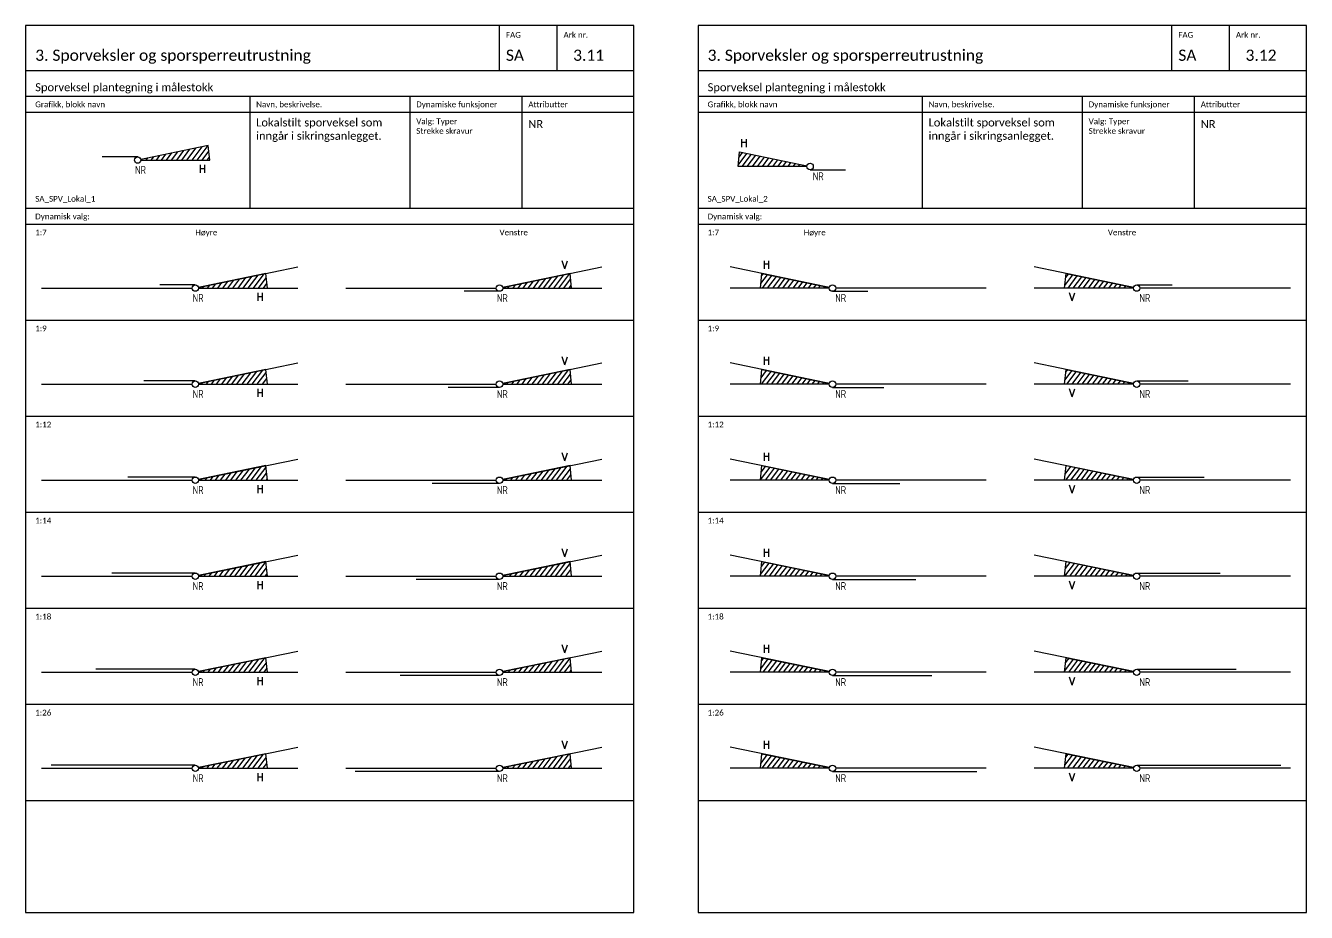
# Model space of a CAD drawing. Header units: millimetres. Extents: x -210 to 2500, y -2763 to 277.
# Drawn here: x 2100 to 2500, y -614 to -337 of the extents above; entities that cross this region are included whole.
import ezdxf

# ---------------------------------------------------------------- set-up
doc = ezdxf.new("R2010")
doc.units = ezdxf.units.MM
for name, color, linetype in [('RAMME', 5, 'Continuous'), ('RAMME SYMBOLER', 4, 'Continuous'), ('RAMME TEKST', 7, 'Continuous'), ('SIG-SPOR enlinje', 5, 'Continuous'), ('SIG-Sporveksler', 2, 'Continuous'), ('SIG_ATT_Tekst25', 2, 'Continuous')]:
    doc.layers.add(name, color=color, linetype=linetype)
doc.layers.add('Wipeout', color=7, linetype='Continuous', true_color=0xfffefd)
doc.styles.add('Calibri', font='calibri.ttf')
doc.styles.add('ISOCP', font='isocp.shx', dxfattribs={"width": 0.9})
pattern_1 = [(53, (-1553.363, 473.375), (-1.0142671, 0.7643051), [])]

# ---------------------------------------------------------------- blocks, each defined once
blk = doc.blocks.new('*U441')
at = {"lineweight": -2}
h = blk.add_hatch(dxfattribs=at)
h.set_pattern_fill('ANSI31', color=256, scale=0.4, angle=8)
h.set_pattern_definition(pattern_1)
h.paths.add_polyline_path([(0, 0), (22.5, 0), (22.03, 4.56)])
at = {"color": 0, "linetype": 'ByBlock', "lineweight": -2}
for p, q in [((19.61, -4), (19.61, -1.5)), ((19.61, -2.61), (21, -2.61)), ((21, -4), (21, -1.5))]:
    blk.add_line(p, q, dxfattribs=at)
at = {"lineweight": -2}
blk.add_lwpolyline([(0, 0), (22.5, 0), (22.03, 4.56)], close=True, dxfattribs=at)
blk.add_wipeout([(-1, 0), (-0.99, 0.13), (-0.97, 0.26), (-0.92, 0.38), (-0.87, 0.5), (-0.79, 0.61), (-0.71, 0.71), (-0.61, 0.79), (-0.5, 0.87), (-0.38, 0.92), (-0.26, 0.97), (-0.13, 0.99), (0, 1), (0.13, 0.99), (0.26, 0.97), (0.38, 0.92), (0.5, 0.87), (0.61, 0.79), (0.71, 0.71), (0.79, 0.61), (0.87, 0.5), (0.92, 0.38), (0.97, 0.26), (0.99, 0.13), (1, 0), (0.99, -0.13), (0.97, -0.26), (0.92, -0.38), (0.87, -0.5), (0.79, -0.61), (0.71, -0.71), (0.61, -0.79), (0.5, -0.87), (0.38, -0.92), (0.26, -0.97), (0.13, -0.99), (0, -1), (-0.13, -0.99), (-0.26, -0.97), (-0.38, -0.92), (-0.5, -0.87), (-0.61, -0.79), (-0.71, -0.71), (-0.79, -0.61), (-0.87, -0.5), (-0.92, -0.38), (-0.97, -0.26), (-0.99, -0.13)]).dxf.layer = 'Wipeout'
blk.add_line((0, 1), (-11.07, 1))
blk.add_circle((0, 0), 1)
at = {"layer": 'SIG_ATT_Tekst25', "style": 'ISOCP', "width": 0.9}
blk.add_attdef('NR', (-0.84, -4.32, -1), '', height=2.5, dxfattribs=at)
blk = doc.blocks.new('*U452')
at = {"lineweight": -2}
h = blk.add_hatch(dxfattribs=at)
h.set_pattern_fill('ANSI31', color=256, scale=0.4, angle=8)
h.set_pattern_definition(pattern_1)
h.paths.add_polyline_path([(0, 0), (22.5, 0), (22.03, 4.56)])
at = {"color": 0, "linetype": 'ByBlock', "lineweight": -2}
for p, q in [((19.61, -4), (19.61, -1.5)), ((19.61, -2.61), (21, -2.61)), ((21, -4), (21, -1.5))]:
    blk.add_line(p, q, dxfattribs=at)
at = {"lineweight": -2}
blk.add_lwpolyline([(0, 0), (22.5, 0), (22.03, 4.56)], close=True, dxfattribs=at)
blk.add_wipeout([(-1, 0), (-0.99, 0.13), (-0.97, 0.26), (-0.92, 0.38), (-0.87, 0.5), (-0.79, 0.61), (-0.71, 0.71), (-0.61, 0.79), (-0.5, 0.87), (-0.38, 0.92), (-0.26, 0.97), (-0.13, 0.99), (0, 1), (0.13, 0.99), (0.26, 0.97), (0.38, 0.92), (0.5, 0.87), (0.61, 0.79), (0.71, 0.71), (0.79, 0.61), (0.87, 0.5), (0.92, 0.38), (0.97, 0.26), (0.99, 0.13), (1, 0), (0.99, -0.13), (0.97, -0.26), (0.92, -0.38), (0.87, -0.5), (0.79, -0.61), (0.71, -0.71), (0.61, -0.79), (0.5, -0.87), (0.38, -0.92), (0.26, -0.97), (0.13, -0.99), (0, -1), (-0.13, -0.99), (-0.26, -0.97), (-0.38, -0.92), (-0.5, -0.87), (-0.61, -0.79), (-0.71, -0.71), (-0.79, -0.61), (-0.87, -0.5), (-0.92, -0.38), (-0.97, -0.26), (-0.99, -0.13)]).dxf.layer = 'Wipeout'
blk.add_line((0, 1), (-16.07, 1))
blk.add_circle((0, 0), 1)
at = {"layer": 'SIG_ATT_Tekst25', "style": 'ISOCP', "width": 0.9}
blk.add_attdef('NR', (-0.84, -4.32, -1), '', height=2.5, dxfattribs=at)
blk = doc.blocks.new('*U451')
at = {"lineweight": -2}
h = blk.add_hatch(dxfattribs=at)
h.set_pattern_fill('ANSI31', color=256, scale=0.4, angle=8)
h.set_pattern_definition(pattern_1)
h.paths.add_polyline_path([(0, 0), (22.5, 0), (22.03, 4.56)])
at = {"color": 0, "linetype": 'ByBlock', "lineweight": -2}
for p, q in [((19.61, -4), (19.61, -1.5)), ((19.61, -2.61), (21, -2.61)), ((21, -4), (21, -1.5))]:
    blk.add_line(p, q, dxfattribs=at)
at = {"lineweight": -2}
blk.add_lwpolyline([(0, 0), (22.5, 0), (22.03, 4.56)], close=True, dxfattribs=at)
blk.add_wipeout([(-1, 0), (-0.99, 0.13), (-0.97, 0.26), (-0.92, 0.38), (-0.87, 0.5), (-0.79, 0.61), (-0.71, 0.71), (-0.61, 0.79), (-0.5, 0.87), (-0.38, 0.92), (-0.26, 0.97), (-0.13, 0.99), (0, 1), (0.13, 0.99), (0.26, 0.97), (0.38, 0.92), (0.5, 0.87), (0.61, 0.79), (0.71, 0.71), (0.79, 0.61), (0.87, 0.5), (0.92, 0.38), (0.97, 0.26), (0.99, 0.13), (1, 0), (0.99, -0.13), (0.97, -0.26), (0.92, -0.38), (0.87, -0.5), (0.79, -0.61), (0.71, -0.71), (0.61, -0.79), (0.5, -0.87), (0.38, -0.92), (0.26, -0.97), (0.13, -0.99), (0, -1), (-0.13, -0.99), (-0.26, -0.97), (-0.38, -0.92), (-0.5, -0.87), (-0.61, -0.79), (-0.71, -0.71), (-0.79, -0.61), (-0.87, -0.5), (-0.92, -0.38), (-0.97, -0.26), (-0.99, -0.13)]).dxf.layer = 'Wipeout'
blk.add_line((0, 1), (-21.07, 1))
blk.add_circle((0, 0), 1)
at = {"layer": 'SIG_ATT_Tekst25', "style": 'ISOCP', "width": 0.9}
blk.add_attdef('NR', (-0.84, -4.32, -1), '', height=2.5, dxfattribs=at)
blk = doc.blocks.new('*U450')
at = {"lineweight": -2}
h = blk.add_hatch(dxfattribs=at)
h.set_pattern_fill('ANSI31', color=256, scale=0.4, angle=8)
h.set_pattern_definition(pattern_1)
h.paths.add_polyline_path([(0, 0), (22.5, 0), (22.03, 4.56)])
at = {"color": 0, "linetype": 'ByBlock', "lineweight": -2}
for p, q in [((19.61, -4), (19.61, -1.5)), ((19.61, -2.61), (21, -2.61)), ((21, -4), (21, -1.5))]:
    blk.add_line(p, q, dxfattribs=at)
at = {"lineweight": -2}
blk.add_lwpolyline([(0, 0), (22.5, 0), (22.03, 4.56)], close=True, dxfattribs=at)
blk.add_wipeout([(-1, 0), (-0.99, 0.13), (-0.97, 0.26), (-0.92, 0.38), (-0.87, 0.5), (-0.79, 0.61), (-0.71, 0.71), (-0.61, 0.79), (-0.5, 0.87), (-0.38, 0.92), (-0.26, 0.97), (-0.13, 0.99), (0, 1), (0.13, 0.99), (0.26, 0.97), (0.38, 0.92), (0.5, 0.87), (0.61, 0.79), (0.71, 0.71), (0.79, 0.61), (0.87, 0.5), (0.92, 0.38), (0.97, 0.26), (0.99, 0.13), (1, 0), (0.99, -0.13), (0.97, -0.26), (0.92, -0.38), (0.87, -0.5), (0.79, -0.61), (0.71, -0.71), (0.61, -0.79), (0.5, -0.87), (0.38, -0.92), (0.26, -0.97), (0.13, -0.99), (0, -1), (-0.13, -0.99), (-0.26, -0.97), (-0.38, -0.92), (-0.5, -0.87), (-0.61, -0.79), (-0.71, -0.71), (-0.79, -0.61), (-0.87, -0.5), (-0.92, -0.38), (-0.97, -0.26), (-0.99, -0.13)]).dxf.layer = 'Wipeout'
blk.add_line((0, 1), (-26.07, 1.01))
blk.add_circle((0, 0), 1)
at = {"layer": 'SIG_ATT_Tekst25', "style": 'ISOCP', "width": 0.9}
blk.add_attdef('NR', (-0.84, -4.32, -1), '', height=2.5, dxfattribs=at)
blk = doc.blocks.new('*U449')
at = {"lineweight": -2}
h = blk.add_hatch(dxfattribs=at)
h.set_pattern_fill('ANSI31', color=256, scale=0.4, angle=8)
h.set_pattern_definition(pattern_1)
h.paths.add_polyline_path([(0, 0), (22.5, 0), (22.03, 4.56)])
at = {"color": 0, "linetype": 'ByBlock', "lineweight": -2}
for p, q in [((19.61, -4), (19.61, -1.5)), ((19.61, -2.61), (21, -2.61)), ((21, -4), (21, -1.5))]:
    blk.add_line(p, q, dxfattribs=at)
at = {"lineweight": -2}
blk.add_lwpolyline([(0, 0), (22.5, 0), (22.03, 4.56)], close=True, dxfattribs=at)
blk.add_wipeout([(-1, 0), (-0.99, 0.13), (-0.97, 0.26), (-0.92, 0.38), (-0.87, 0.5), (-0.79, 0.61), (-0.71, 0.71), (-0.61, 0.79), (-0.5, 0.87), (-0.38, 0.92), (-0.26, 0.97), (-0.13, 0.99), (0, 1), (0.13, 0.99), (0.26, 0.97), (0.38, 0.92), (0.5, 0.87), (0.61, 0.79), (0.71, 0.71), (0.79, 0.61), (0.87, 0.5), (0.92, 0.38), (0.97, 0.26), (0.99, 0.13), (1, 0), (0.99, -0.13), (0.97, -0.26), (0.92, -0.38), (0.87, -0.5), (0.79, -0.61), (0.71, -0.71), (0.61, -0.79), (0.5, -0.87), (0.38, -0.92), (0.26, -0.97), (0.13, -0.99), (0, -1), (-0.13, -0.99), (-0.26, -0.97), (-0.38, -0.92), (-0.5, -0.87), (-0.61, -0.79), (-0.71, -0.71), (-0.79, -0.61), (-0.87, -0.5), (-0.92, -0.38), (-0.97, -0.26), (-0.99, -0.13)]).dxf.layer = 'Wipeout'
blk.add_line((0, 1), (-31.07, 1.01))
blk.add_circle((0, 0), 1)
at = {"layer": 'SIG_ATT_Tekst25', "style": 'ISOCP', "width": 0.9}
blk.add_attdef('NR', (-0.84, -4.32, -1), '', height=2.5, dxfattribs=at)
blk = doc.blocks.new('*U448')
at = {"lineweight": -2}
h = blk.add_hatch(dxfattribs=at)
h.set_pattern_fill('ANSI31', color=256, scale=0.4, angle=8)
h.set_pattern_definition(pattern_1)
h.paths.add_polyline_path([(0, 0), (22.5, 0), (22.03, 4.56)])
at = {"color": 0, "linetype": 'ByBlock', "lineweight": -2}
for p, q in [((19.61, -4), (19.61, -1.5)), ((19.61, -2.61), (21, -2.61)), ((21, -4), (21, -1.5))]:
    blk.add_line(p, q, dxfattribs=at)
at = {"lineweight": -2}
blk.add_lwpolyline([(0, 0), (22.5, 0), (22.03, 4.56)], close=True, dxfattribs=at)
blk.add_wipeout([(-1, 0), (-0.99, 0.13), (-0.97, 0.26), (-0.92, 0.38), (-0.87, 0.5), (-0.79, 0.61), (-0.71, 0.71), (-0.61, 0.79), (-0.5, 0.87), (-0.38, 0.92), (-0.26, 0.97), (-0.13, 0.99), (0, 1), (0.13, 0.99), (0.26, 0.97), (0.38, 0.92), (0.5, 0.87), (0.61, 0.79), (0.71, 0.71), (0.79, 0.61), (0.87, 0.5), (0.92, 0.38), (0.97, 0.26), (0.99, 0.13), (1, 0), (0.99, -0.13), (0.97, -0.26), (0.92, -0.38), (0.87, -0.5), (0.79, -0.61), (0.71, -0.71), (0.61, -0.79), (0.5, -0.87), (0.38, -0.92), (0.26, -0.97), (0.13, -0.99), (0, -1), (-0.13, -0.99), (-0.26, -0.97), (-0.38, -0.92), (-0.5, -0.87), (-0.61, -0.79), (-0.71, -0.71), (-0.79, -0.61), (-0.87, -0.5), (-0.92, -0.38), (-0.97, -0.26), (-0.99, -0.13)]).dxf.layer = 'Wipeout'
blk.add_line((0, 1), (-45.07, 1.01))
blk.add_circle((0, 0), 1)
at = {"layer": 'SIG_ATT_Tekst25', "style": 'ISOCP', "width": 0.9}
blk.add_attdef('NR', (-0.84, -4.32, -1), '', height=2.5, dxfattribs=at)
blk = doc.blocks.new('*U447')
at = {"lineweight": -2}
h = blk.add_hatch(dxfattribs=at)
h.set_pattern_fill('ANSI31', color=256, scale=0.4, angle=8)
h.set_pattern_definition(pattern_1)
h.paths.add_polyline_path([(0, 0), (22.5, 0), (22.03, 4.56)])
at = {"color": 0, "linetype": 'ByBlock', "lineweight": -2}
for q in [(19.61, 8.56), (21.28, 8.56)]:
    blk.add_line((20.44, 6.06), q, dxfattribs=at)
at = {"lineweight": -2}
blk.add_lwpolyline([(0, 0), (22.5, 0), (22.03, 4.56)], close=True, dxfattribs=at)
blk.add_wipeout([(-1, 0), (-0.99, 0.13), (-0.97, 0.26), (-0.92, 0.38), (-0.87, 0.5), (-0.79, 0.61), (-0.71, 0.71), (-0.61, 0.79), (-0.5, 0.87), (-0.38, 0.92), (-0.26, 0.97), (-0.13, 0.99), (0, 1), (0.13, 0.99), (0.26, 0.97), (0.38, 0.92), (0.5, 0.87), (0.61, 0.79), (0.71, 0.71), (0.79, 0.61), (0.87, 0.5), (0.92, 0.38), (0.97, 0.26), (0.99, 0.13), (1, 0), (0.99, -0.13), (0.97, -0.26), (0.92, -0.38), (0.87, -0.5), (0.79, -0.61), (0.71, -0.71), (0.61, -0.79), (0.5, -0.87), (0.38, -0.92), (0.26, -0.97), (0.13, -0.99), (0, -1), (-0.13, -0.99), (-0.26, -0.97), (-0.38, -0.92), (-0.5, -0.87), (-0.61, -0.79), (-0.71, -0.71), (-0.79, -0.61), (-0.87, -0.5), (-0.92, -0.38), (-0.97, -0.26), (-0.99, -0.13)]).dxf.layer = 'Wipeout'
blk.add_line((0, -1), (-45.07, -0.99))
blk.add_circle((0, 0), 1)
at = {"layer": 'SIG_ATT_Tekst25', "style": 'ISOCP', "width": 0.9}
blk.add_attdef('NR', (-0.84, -4.32, -1), '', height=2.5, dxfattribs=at)
blk = doc.blocks.new('*U446')
at = {"lineweight": -2}
h = blk.add_hatch(dxfattribs=at)
h.set_pattern_fill('ANSI31', color=256, scale=0.4, angle=8)
h.set_pattern_definition(pattern_1)
h.paths.add_polyline_path([(0, 0), (22.5, 0), (22.03, 4.56)])
at = {"color": 0, "linetype": 'ByBlock', "lineweight": -2}
for q in [(19.61, 8.56), (21.28, 8.56)]:
    blk.add_line((20.44, 6.06), q, dxfattribs=at)
at = {"lineweight": -2}
blk.add_lwpolyline([(0, 0), (22.5, 0), (22.03, 4.56)], close=True, dxfattribs=at)
blk.add_wipeout([(-1, 0), (-0.99, 0.13), (-0.97, 0.26), (-0.92, 0.38), (-0.87, 0.5), (-0.79, 0.61), (-0.71, 0.71), (-0.61, 0.79), (-0.5, 0.87), (-0.38, 0.92), (-0.26, 0.97), (-0.13, 0.99), (0, 1), (0.13, 0.99), (0.26, 0.97), (0.38, 0.92), (0.5, 0.87), (0.61, 0.79), (0.71, 0.71), (0.79, 0.61), (0.87, 0.5), (0.92, 0.38), (0.97, 0.26), (0.99, 0.13), (1, 0), (0.99, -0.13), (0.97, -0.26), (0.92, -0.38), (0.87, -0.5), (0.79, -0.61), (0.71, -0.71), (0.61, -0.79), (0.5, -0.87), (0.38, -0.92), (0.26, -0.97), (0.13, -0.99), (0, -1), (-0.13, -0.99), (-0.26, -0.97), (-0.38, -0.92), (-0.5, -0.87), (-0.61, -0.79), (-0.71, -0.71), (-0.79, -0.61), (-0.87, -0.5), (-0.92, -0.38), (-0.97, -0.26), (-0.99, -0.13)]).dxf.layer = 'Wipeout'
blk.add_line((0, -1), (-31.07, -0.99))
blk.add_circle((0, 0), 1)
at = {"layer": 'SIG_ATT_Tekst25', "style": 'ISOCP', "width": 0.9}
blk.add_attdef('NR', (-0.84, -4.32, -1), '', height=2.5, dxfattribs=at)
blk = doc.blocks.new('*U445')
at = {"lineweight": -2}
h = blk.add_hatch(dxfattribs=at)
h.set_pattern_fill('ANSI31', color=256, scale=0.4, angle=8)
h.set_pattern_definition(pattern_1)
h.paths.add_polyline_path([(0, 0), (22.5, 0), (22.03, 4.56)])
at = {"color": 0, "linetype": 'ByBlock', "lineweight": -2}
for q in [(19.61, 8.56), (21.28, 8.56)]:
    blk.add_line((20.44, 6.06), q, dxfattribs=at)
at = {"lineweight": -2}
blk.add_lwpolyline([(0, 0), (22.5, 0), (22.03, 4.56)], close=True, dxfattribs=at)
blk.add_wipeout([(-1, 0), (-0.99, 0.13), (-0.97, 0.26), (-0.92, 0.38), (-0.87, 0.5), (-0.79, 0.61), (-0.71, 0.71), (-0.61, 0.79), (-0.5, 0.87), (-0.38, 0.92), (-0.26, 0.97), (-0.13, 0.99), (0, 1), (0.13, 0.99), (0.26, 0.97), (0.38, 0.92), (0.5, 0.87), (0.61, 0.79), (0.71, 0.71), (0.79, 0.61), (0.87, 0.5), (0.92, 0.38), (0.97, 0.26), (0.99, 0.13), (1, 0), (0.99, -0.13), (0.97, -0.26), (0.92, -0.38), (0.87, -0.5), (0.79, -0.61), (0.71, -0.71), (0.61, -0.79), (0.5, -0.87), (0.38, -0.92), (0.26, -0.97), (0.13, -0.99), (0, -1), (-0.13, -0.99), (-0.26, -0.97), (-0.38, -0.92), (-0.5, -0.87), (-0.61, -0.79), (-0.71, -0.71), (-0.79, -0.61), (-0.87, -0.5), (-0.92, -0.38), (-0.97, -0.26), (-0.99, -0.13)]).dxf.layer = 'Wipeout'
blk.add_line((0, -1), (-26.07, -0.99))
blk.add_circle((0, 0), 1)
at = {"layer": 'SIG_ATT_Tekst25', "style": 'ISOCP', "width": 0.9}
blk.add_attdef('NR', (-0.84, -4.32, -1), '', height=2.5, dxfattribs=at)
blk = doc.blocks.new('*U444')
at = {"lineweight": -2}
h = blk.add_hatch(dxfattribs=at)
h.set_pattern_fill('ANSI31', color=256, scale=0.4, angle=8)
h.set_pattern_definition(pattern_1)
h.paths.add_polyline_path([(0, 0), (22.5, 0), (22.03, 4.56)])
at = {"color": 0, "linetype": 'ByBlock', "lineweight": -2}
for q in [(19.61, 8.56), (21.28, 8.56)]:
    blk.add_line((20.44, 6.06), q, dxfattribs=at)
at = {"lineweight": -2}
blk.add_lwpolyline([(0, 0), (22.5, 0), (22.03, 4.56)], close=True, dxfattribs=at)
blk.add_wipeout([(-1, 0), (-0.99, 0.13), (-0.97, 0.26), (-0.92, 0.38), (-0.87, 0.5), (-0.79, 0.61), (-0.71, 0.71), (-0.61, 0.79), (-0.5, 0.87), (-0.38, 0.92), (-0.26, 0.97), (-0.13, 0.99), (0, 1), (0.13, 0.99), (0.26, 0.97), (0.38, 0.92), (0.5, 0.87), (0.61, 0.79), (0.71, 0.71), (0.79, 0.61), (0.87, 0.5), (0.92, 0.38), (0.97, 0.26), (0.99, 0.13), (1, 0), (0.99, -0.13), (0.97, -0.26), (0.92, -0.38), (0.87, -0.5), (0.79, -0.61), (0.71, -0.71), (0.61, -0.79), (0.5, -0.87), (0.38, -0.92), (0.26, -0.97), (0.13, -0.99), (0, -1), (-0.13, -0.99), (-0.26, -0.97), (-0.38, -0.92), (-0.5, -0.87), (-0.61, -0.79), (-0.71, -0.71), (-0.79, -0.61), (-0.87, -0.5), (-0.92, -0.38), (-0.97, -0.26), (-0.99, -0.13)]).dxf.layer = 'Wipeout'
blk.add_line((0, -1), (-21.07, -1))
blk.add_circle((0, 0), 1)
at = {"layer": 'SIG_ATT_Tekst25', "style": 'ISOCP', "width": 0.9}
blk.add_attdef('NR', (-0.84, -4.32, -1), '', height=2.5, dxfattribs=at)
blk = doc.blocks.new('*U443')
at = {"lineweight": -2}
h = blk.add_hatch(dxfattribs=at)
h.set_pattern_fill('ANSI31', color=256, scale=0.4, angle=8)
h.set_pattern_definition(pattern_1)
h.paths.add_polyline_path([(0, 0), (22.5, 0), (22.03, 4.56)])
at = {"color": 0, "linetype": 'ByBlock', "lineweight": -2}
for q in [(19.61, 8.56), (21.28, 8.56)]:
    blk.add_line((20.44, 6.06), q, dxfattribs=at)
at = {"lineweight": -2}
blk.add_lwpolyline([(0, 0), (22.5, 0), (22.03, 4.56)], close=True, dxfattribs=at)
blk.add_wipeout([(-1, 0), (-0.99, 0.13), (-0.97, 0.26), (-0.92, 0.38), (-0.87, 0.5), (-0.79, 0.61), (-0.71, 0.71), (-0.61, 0.79), (-0.5, 0.87), (-0.38, 0.92), (-0.26, 0.97), (-0.13, 0.99), (0, 1), (0.13, 0.99), (0.26, 0.97), (0.38, 0.92), (0.5, 0.87), (0.61, 0.79), (0.71, 0.71), (0.79, 0.61), (0.87, 0.5), (0.92, 0.38), (0.97, 0.26), (0.99, 0.13), (1, 0), (0.99, -0.13), (0.97, -0.26), (0.92, -0.38), (0.87, -0.5), (0.79, -0.61), (0.71, -0.71), (0.61, -0.79), (0.5, -0.87), (0.38, -0.92), (0.26, -0.97), (0.13, -0.99), (0, -1), (-0.13, -0.99), (-0.26, -0.97), (-0.38, -0.92), (-0.5, -0.87), (-0.61, -0.79), (-0.71, -0.71), (-0.79, -0.61), (-0.87, -0.5), (-0.92, -0.38), (-0.97, -0.26), (-0.99, -0.13)]).dxf.layer = 'Wipeout'
blk.add_line((0, -1), (-16.07, -1))
blk.add_circle((0, 0), 1)
at = {"layer": 'SIG_ATT_Tekst25', "style": 'ISOCP', "width": 0.9}
blk.add_attdef('NR', (-0.84, -4.32, -1), '', height=2.5, dxfattribs=at)
blk = doc.blocks.new('*U442')
at = {"lineweight": -2}
h = blk.add_hatch(dxfattribs=at)
h.set_pattern_fill('ANSI31', color=256, scale=0.4, angle=8)
h.set_pattern_definition(pattern_1)
h.paths.add_polyline_path([(0, 0), (22.5, 0), (22.03, 4.56)])
at = {"color": 0, "linetype": 'ByBlock', "lineweight": -2}
for q in [(19.61, 8.56), (21.28, 8.56)]:
    blk.add_line((20.44, 6.06), q, dxfattribs=at)
at = {"lineweight": -2}
blk.add_lwpolyline([(0, 0), (22.5, 0), (22.03, 4.56)], close=True, dxfattribs=at)
blk.add_wipeout([(-1, 0), (-0.99, 0.13), (-0.97, 0.26), (-0.92, 0.38), (-0.87, 0.5), (-0.79, 0.61), (-0.71, 0.71), (-0.61, 0.79), (-0.5, 0.87), (-0.38, 0.92), (-0.26, 0.97), (-0.13, 0.99), (0, 1), (0.13, 0.99), (0.26, 0.97), (0.38, 0.92), (0.5, 0.87), (0.61, 0.79), (0.71, 0.71), (0.79, 0.61), (0.87, 0.5), (0.92, 0.38), (0.97, 0.26), (0.99, 0.13), (1, 0), (0.99, -0.13), (0.97, -0.26), (0.92, -0.38), (0.87, -0.5), (0.79, -0.61), (0.71, -0.71), (0.61, -0.79), (0.5, -0.87), (0.38, -0.92), (0.26, -0.97), (0.13, -0.99), (0, -1), (-0.13, -0.99), (-0.26, -0.97), (-0.38, -0.92), (-0.5, -0.87), (-0.61, -0.79), (-0.71, -0.71), (-0.79, -0.61), (-0.87, -0.5), (-0.92, -0.38), (-0.97, -0.26), (-0.99, -0.13)]).dxf.layer = 'Wipeout'
blk.add_line((0, -1), (-11.07, -1))
blk.add_circle((0, 0), 1)
at = {"layer": 'SIG_ATT_Tekst25', "style": 'ISOCP', "width": 0.9}
blk.add_attdef('NR', (-0.84, -4.32, -1), '', height=2.5, dxfattribs=at)
blk = doc.blocks.new('*U453')
at = {"lineweight": -2}
h = blk.add_hatch(dxfattribs=at)
h.set_pattern_fill('ANSI31', color=256, scale=0.4, angle=8)
h.set_pattern_definition(pattern_1)
h.paths.add_polyline_path([(0, 0), (-22.5, 0), (-22.03, 4.56)])
at = {"color": 0, "linetype": 'ByBlock', "lineweight": -2}
for p, q in [((-21.28, 6.06), (-21.28, 8.56)), ((-19.89, 6.06), (-19.89, 8.56)), ((-19.89, 7.45), (-21.28, 7.45))]:
    blk.add_line(p, q, dxfattribs=at)
at = {"lineweight": -2}
blk.add_lwpolyline([(0, 0), (-22.5, 0), (-22.03, 4.56)], close=True, dxfattribs=at)
blk.add_wipeout([(1, 0), (0.99, 0.13), (0.97, 0.26), (0.92, 0.38), (0.87, 0.5), (0.79, 0.61), (0.71, 0.71), (0.61, 0.79), (0.5, 0.87), (0.38, 0.92), (0.26, 0.97), (0.13, 0.99), (0, 1), (-0.13, 0.99), (-0.26, 0.97), (-0.38, 0.92), (-0.5, 0.87), (-0.61, 0.79), (-0.71, 0.71), (-0.79, 0.61), (-0.87, 0.5), (-0.92, 0.38), (-0.97, 0.26), (-0.99, 0.13), (-1, 0), (-0.99, -0.13), (-0.97, -0.26), (-0.92, -0.38), (-0.87, -0.5), (-0.79, -0.61), (-0.71, -0.71), (-0.61, -0.79), (-0.5, -0.87), (-0.38, -0.92), (-0.26, -0.97), (-0.13, -0.99), (0, -1), (0.13, -0.99), (0.26, -0.97), (0.38, -0.92), (0.5, -0.87), (0.61, -0.79), (0.71, -0.71), (0.79, -0.61), (0.87, -0.5), (0.92, -0.38), (0.97, -0.26), (0.99, -0.13)]).dxf.layer = 'Wipeout'
blk.add_line((0, -1), (11.07, -1))
blk.add_circle((0, 0), 1)
at = {"layer": 'SIG_ATT_Tekst25', "style": 'ISOCP', "width": 0.9}
blk.add_attdef('NR', (0.84, -4.32, -1), '', height=2.5, dxfattribs=at)
blk = doc.blocks.new('*U454')
at = {"lineweight": -2}
h = blk.add_hatch(dxfattribs=at)
h.set_pattern_fill('ANSI31', color=256, scale=0.4, angle=8)
h.set_pattern_definition(pattern_1)
h.paths.add_polyline_path([(0, 0), (-22.5, 0), (-22.03, 4.56)])
at = {"color": 0, "linetype": 'ByBlock', "lineweight": -2}
for q in [(-21, -1.5), (-19.33, -1.5)]:
    blk.add_line((-20.17, -4), q, dxfattribs=at)
at = {"lineweight": -2}
blk.add_lwpolyline([(0, 0), (-22.5, 0), (-22.03, 4.56)], close=True, dxfattribs=at)
blk.add_wipeout([(1, 0), (0.99, 0.13), (0.97, 0.26), (0.92, 0.38), (0.87, 0.5), (0.79, 0.61), (0.71, 0.71), (0.61, 0.79), (0.5, 0.87), (0.38, 0.92), (0.26, 0.97), (0.13, 0.99), (0, 1), (-0.13, 0.99), (-0.26, 0.97), (-0.38, 0.92), (-0.5, 0.87), (-0.61, 0.79), (-0.71, 0.71), (-0.79, 0.61), (-0.87, 0.5), (-0.92, 0.38), (-0.97, 0.26), (-0.99, 0.13), (-1, 0), (-0.99, -0.13), (-0.97, -0.26), (-0.92, -0.38), (-0.87, -0.5), (-0.79, -0.61), (-0.71, -0.71), (-0.61, -0.79), (-0.5, -0.87), (-0.38, -0.92), (-0.26, -0.97), (-0.13, -0.99), (0, -1), (0.13, -0.99), (0.26, -0.97), (0.38, -0.92), (0.5, -0.87), (0.61, -0.79), (0.71, -0.71), (0.79, -0.61), (0.87, -0.5), (0.92, -0.38), (0.97, -0.26), (0.99, -0.13)]).dxf.layer = 'Wipeout'
blk.add_line((0, 1), (11.07, 1))
blk.add_circle((0, 0), 1)
at = {"layer": 'SIG_ATT_Tekst25', "style": 'ISOCP', "width": 0.9}
blk.add_attdef('NR', (0.84, -4.32, -1), '', height=2.5, dxfattribs=at)
blk = doc.blocks.new('*U455')
at = {"lineweight": -2}
h = blk.add_hatch(dxfattribs=at)
h.set_pattern_fill('ANSI31', color=256, scale=0.4, angle=8)
h.set_pattern_definition(pattern_1)
h.paths.add_polyline_path([(0, 0), (-22.5, 0), (-22.03, 4.56)])
at = {"color": 0, "linetype": 'ByBlock', "lineweight": -2}
for p, q in [((-21.28, 6.06), (-21.28, 8.56)), ((-19.89, 6.06), (-19.89, 8.56)), ((-19.89, 7.45), (-21.28, 7.45))]:
    blk.add_line(p, q, dxfattribs=at)
at = {"lineweight": -2}
blk.add_lwpolyline([(0, 0), (-22.5, 0), (-22.03, 4.56)], close=True, dxfattribs=at)
blk.add_wipeout([(1, 0), (0.99, 0.13), (0.97, 0.26), (0.92, 0.38), (0.87, 0.5), (0.79, 0.61), (0.71, 0.71), (0.61, 0.79), (0.5, 0.87), (0.38, 0.92), (0.26, 0.97), (0.13, 0.99), (0, 1), (-0.13, 0.99), (-0.26, 0.97), (-0.38, 0.92), (-0.5, 0.87), (-0.61, 0.79), (-0.71, 0.71), (-0.79, 0.61), (-0.87, 0.5), (-0.92, 0.38), (-0.97, 0.26), (-0.99, 0.13), (-1, 0), (-0.99, -0.13), (-0.97, -0.26), (-0.92, -0.38), (-0.87, -0.5), (-0.79, -0.61), (-0.71, -0.71), (-0.61, -0.79), (-0.5, -0.87), (-0.38, -0.92), (-0.26, -0.97), (-0.13, -0.99), (0, -1), (0.13, -0.99), (0.26, -0.97), (0.38, -0.92), (0.5, -0.87), (0.61, -0.79), (0.71, -0.71), (0.79, -0.61), (0.87, -0.5), (0.92, -0.38), (0.97, -0.26), (0.99, -0.13)]).dxf.layer = 'Wipeout'
blk.add_line((0, -1), (16.07, -1))
blk.add_circle((0, 0), 1)
at = {"layer": 'SIG_ATT_Tekst25', "style": 'ISOCP', "width": 0.9}
blk.add_attdef('NR', (0.84, -4.32, -1), '', height=2.5, dxfattribs=at)
blk = doc.blocks.new('*U456')
at = {"lineweight": -2}
h = blk.add_hatch(dxfattribs=at)
h.set_pattern_fill('ANSI31', color=256, scale=0.4, angle=8)
h.set_pattern_definition(pattern_1)
h.paths.add_polyline_path([(0, 0), (-22.5, 0), (-22.03, 4.56)])
at = {"color": 0, "linetype": 'ByBlock', "lineweight": -2}
for q in [(-21, -1.5), (-19.33, -1.5)]:
    blk.add_line((-20.17, -4), q, dxfattribs=at)
at = {"lineweight": -2}
blk.add_lwpolyline([(0, 0), (-22.5, 0), (-22.03, 4.56)], close=True, dxfattribs=at)
blk.add_wipeout([(1, 0), (0.99, 0.13), (0.97, 0.26), (0.92, 0.38), (0.87, 0.5), (0.79, 0.61), (0.71, 0.71), (0.61, 0.79), (0.5, 0.87), (0.38, 0.92), (0.26, 0.97), (0.13, 0.99), (0, 1), (-0.13, 0.99), (-0.26, 0.97), (-0.38, 0.92), (-0.5, 0.87), (-0.61, 0.79), (-0.71, 0.71), (-0.79, 0.61), (-0.87, 0.5), (-0.92, 0.38), (-0.97, 0.26), (-0.99, 0.13), (-1, 0), (-0.99, -0.13), (-0.97, -0.26), (-0.92, -0.38), (-0.87, -0.5), (-0.79, -0.61), (-0.71, -0.71), (-0.61, -0.79), (-0.5, -0.87), (-0.38, -0.92), (-0.26, -0.97), (-0.13, -0.99), (0, -1), (0.13, -0.99), (0.26, -0.97), (0.38, -0.92), (0.5, -0.87), (0.61, -0.79), (0.71, -0.71), (0.79, -0.61), (0.87, -0.5), (0.92, -0.38), (0.97, -0.26), (0.99, -0.13)]).dxf.layer = 'Wipeout'
blk.add_line((0, 1), (16.07, 1))
blk.add_circle((0, 0), 1)
at = {"layer": 'SIG_ATT_Tekst25', "style": 'ISOCP', "width": 0.9}
blk.add_attdef('NR', (0.84, -4.32, -1), '', height=2.5, dxfattribs=at)
blk = doc.blocks.new('*U458')
at = {"lineweight": -2}
h = blk.add_hatch(dxfattribs=at)
h.set_pattern_fill('ANSI31', color=256, scale=0.4, angle=8)
h.set_pattern_definition(pattern_1)
h.paths.add_polyline_path([(0, 0), (-22.5, 0), (-22.03, 4.56)])
at = {"color": 0, "linetype": 'ByBlock', "lineweight": -2}
for q in [(-21, -1.5), (-19.33, -1.5)]:
    blk.add_line((-20.17, -4), q, dxfattribs=at)
at = {"lineweight": -2}
blk.add_lwpolyline([(0, 0), (-22.5, 0), (-22.03, 4.56)], close=True, dxfattribs=at)
blk.add_wipeout([(1, 0), (0.99, 0.13), (0.97, 0.26), (0.92, 0.38), (0.87, 0.5), (0.79, 0.61), (0.71, 0.71), (0.61, 0.79), (0.5, 0.87), (0.38, 0.92), (0.26, 0.97), (0.13, 0.99), (0, 1), (-0.13, 0.99), (-0.26, 0.97), (-0.38, 0.92), (-0.5, 0.87), (-0.61, 0.79), (-0.71, 0.71), (-0.79, 0.61), (-0.87, 0.5), (-0.92, 0.38), (-0.97, 0.26), (-0.99, 0.13), (-1, 0), (-0.99, -0.13), (-0.97, -0.26), (-0.92, -0.38), (-0.87, -0.5), (-0.79, -0.61), (-0.71, -0.71), (-0.61, -0.79), (-0.5, -0.87), (-0.38, -0.92), (-0.26, -0.97), (-0.13, -0.99), (0, -1), (0.13, -0.99), (0.26, -0.97), (0.38, -0.92), (0.5, -0.87), (0.61, -0.79), (0.71, -0.71), (0.79, -0.61), (0.87, -0.5), (0.92, -0.38), (0.97, -0.26), (0.99, -0.13)]).dxf.layer = 'Wipeout'
blk.add_line((0, 1), (21.07, 1))
blk.add_circle((0, 0), 1)
at = {"layer": 'SIG_ATT_Tekst25', "style": 'ISOCP', "width": 0.9}
blk.add_attdef('NR', (0.84, -4.32, -1), '', height=2.5, dxfattribs=at)
blk = doc.blocks.new('*U457')
at = {"lineweight": -2}
h = blk.add_hatch(dxfattribs=at)
h.set_pattern_fill('ANSI31', color=256, scale=0.4, angle=8)
h.set_pattern_definition(pattern_1)
h.paths.add_polyline_path([(0, 0), (-22.5, 0), (-22.03, 4.56)])
at = {"color": 0, "linetype": 'ByBlock', "lineweight": -2}
for p, q in [((-21.28, 6.06), (-21.28, 8.56)), ((-19.89, 6.06), (-19.89, 8.56)), ((-19.89, 7.45), (-21.28, 7.45))]:
    blk.add_line(p, q, dxfattribs=at)
at = {"lineweight": -2}
blk.add_lwpolyline([(0, 0), (-22.5, 0), (-22.03, 4.56)], close=True, dxfattribs=at)
blk.add_wipeout([(1, 0), (0.99, 0.13), (0.97, 0.26), (0.92, 0.38), (0.87, 0.5), (0.79, 0.61), (0.71, 0.71), (0.61, 0.79), (0.5, 0.87), (0.38, 0.92), (0.26, 0.97), (0.13, 0.99), (0, 1), (-0.13, 0.99), (-0.26, 0.97), (-0.38, 0.92), (-0.5, 0.87), (-0.61, 0.79), (-0.71, 0.71), (-0.79, 0.61), (-0.87, 0.5), (-0.92, 0.38), (-0.97, 0.26), (-0.99, 0.13), (-1, 0), (-0.99, -0.13), (-0.97, -0.26), (-0.92, -0.38), (-0.87, -0.5), (-0.79, -0.61), (-0.71, -0.71), (-0.61, -0.79), (-0.5, -0.87), (-0.38, -0.92), (-0.26, -0.97), (-0.13, -0.99), (0, -1), (0.13, -0.99), (0.26, -0.97), (0.38, -0.92), (0.5, -0.87), (0.61, -0.79), (0.71, -0.71), (0.79, -0.61), (0.87, -0.5), (0.92, -0.38), (0.97, -0.26), (0.99, -0.13)]).dxf.layer = 'Wipeout'
blk.add_line((0, -1), (21.07, -1))
blk.add_circle((0, 0), 1)
at = {"layer": 'SIG_ATT_Tekst25', "style": 'ISOCP', "width": 0.9}
blk.add_attdef('NR', (0.84, -4.32, -1), '', height=2.5, dxfattribs=at)
blk = doc.blocks.new('*U464')
at = {"lineweight": -2}
h = blk.add_hatch(dxfattribs=at)
h.set_pattern_fill('ANSI31', color=256, scale=0.4, angle=8)
h.set_pattern_definition(pattern_1)
h.paths.add_polyline_path([(0, 0), (-22.5, 0), (-22.03, 4.56)])
at = {"color": 0, "linetype": 'ByBlock', "lineweight": -2}
for p, q in [((-21.28, 6.06), (-21.28, 8.56)), ((-19.89, 6.06), (-19.89, 8.56)), ((-19.89, 7.45), (-21.28, 7.45))]:
    blk.add_line(p, q, dxfattribs=at)
at = {"lineweight": -2}
blk.add_lwpolyline([(0, 0), (-22.5, 0), (-22.03, 4.56)], close=True, dxfattribs=at)
blk.add_wipeout([(1, 0), (0.99, 0.13), (0.97, 0.26), (0.92, 0.38), (0.87, 0.5), (0.79, 0.61), (0.71, 0.71), (0.61, 0.79), (0.5, 0.87), (0.38, 0.92), (0.26, 0.97), (0.13, 0.99), (0, 1), (-0.13, 0.99), (-0.26, 0.97), (-0.38, 0.92), (-0.5, 0.87), (-0.61, 0.79), (-0.71, 0.71), (-0.79, 0.61), (-0.87, 0.5), (-0.92, 0.38), (-0.97, 0.26), (-0.99, 0.13), (-1, 0), (-0.99, -0.13), (-0.97, -0.26), (-0.92, -0.38), (-0.87, -0.5), (-0.79, -0.61), (-0.71, -0.71), (-0.61, -0.79), (-0.5, -0.87), (-0.38, -0.92), (-0.26, -0.97), (-0.13, -0.99), (0, -1), (0.13, -0.99), (0.26, -0.97), (0.38, -0.92), (0.5, -0.87), (0.61, -0.79), (0.71, -0.71), (0.79, -0.61), (0.87, -0.5), (0.92, -0.38), (0.97, -0.26), (0.99, -0.13)]).dxf.layer = 'Wipeout'
blk.add_line((0, -1), (26.07, -0.99))
blk.add_circle((0, 0), 1)
at = {"layer": 'SIG_ATT_Tekst25', "style": 'ISOCP', "width": 0.9}
blk.add_attdef('NR', (0.84, -4.32, -1), '', height=2.5, dxfattribs=at)
blk = doc.blocks.new('*U459')
at = {"lineweight": -2}
h = blk.add_hatch(dxfattribs=at)
h.set_pattern_fill('ANSI31', color=256, scale=0.4, angle=8)
h.set_pattern_definition(pattern_1)
h.paths.add_polyline_path([(0, 0), (-22.5, 0), (-22.03, 4.56)])
at = {"color": 0, "linetype": 'ByBlock', "lineweight": -2}
for q in [(-21, -1.5), (-19.33, -1.5)]:
    blk.add_line((-20.17, -4), q, dxfattribs=at)
at = {"lineweight": -2}
blk.add_lwpolyline([(0, 0), (-22.5, 0), (-22.03, 4.56)], close=True, dxfattribs=at)
blk.add_wipeout([(1, 0), (0.99, 0.13), (0.97, 0.26), (0.92, 0.38), (0.87, 0.5), (0.79, 0.61), (0.71, 0.71), (0.61, 0.79), (0.5, 0.87), (0.38, 0.92), (0.26, 0.97), (0.13, 0.99), (0, 1), (-0.13, 0.99), (-0.26, 0.97), (-0.38, 0.92), (-0.5, 0.87), (-0.61, 0.79), (-0.71, 0.71), (-0.79, 0.61), (-0.87, 0.5), (-0.92, 0.38), (-0.97, 0.26), (-0.99, 0.13), (-1, 0), (-0.99, -0.13), (-0.97, -0.26), (-0.92, -0.38), (-0.87, -0.5), (-0.79, -0.61), (-0.71, -0.71), (-0.61, -0.79), (-0.5, -0.87), (-0.38, -0.92), (-0.26, -0.97), (-0.13, -0.99), (0, -1), (0.13, -0.99), (0.26, -0.97), (0.38, -0.92), (0.5, -0.87), (0.61, -0.79), (0.71, -0.71), (0.79, -0.61), (0.87, -0.5), (0.92, -0.38), (0.97, -0.26), (0.99, -0.13)]).dxf.layer = 'Wipeout'
blk.add_line((0, 1), (26.07, 1.01))
blk.add_circle((0, 0), 1)
at = {"layer": 'SIG_ATT_Tekst25', "style": 'ISOCP', "width": 0.9}
blk.add_attdef('NR', (0.84, -4.32, -1), '', height=2.5, dxfattribs=at)
blk = doc.blocks.new('*U460')
at = {"lineweight": -2}
h = blk.add_hatch(dxfattribs=at)
h.set_pattern_fill('ANSI31', color=256, scale=0.4, angle=8)
h.set_pattern_definition(pattern_1)
h.paths.add_polyline_path([(0, 0), (-22.5, 0), (-22.03, 4.56)])
at = {"color": 0, "linetype": 'ByBlock', "lineweight": -2}
for q in [(-21, -1.5), (-19.33, -1.5)]:
    blk.add_line((-20.17, -4), q, dxfattribs=at)
at = {"lineweight": -2}
blk.add_lwpolyline([(0, 0), (-22.5, 0), (-22.03, 4.56)], close=True, dxfattribs=at)
blk.add_wipeout([(1, 0), (0.99, 0.13), (0.97, 0.26), (0.92, 0.38), (0.87, 0.5), (0.79, 0.61), (0.71, 0.71), (0.61, 0.79), (0.5, 0.87), (0.38, 0.92), (0.26, 0.97), (0.13, 0.99), (0, 1), (-0.13, 0.99), (-0.26, 0.97), (-0.38, 0.92), (-0.5, 0.87), (-0.61, 0.79), (-0.71, 0.71), (-0.79, 0.61), (-0.87, 0.5), (-0.92, 0.38), (-0.97, 0.26), (-0.99, 0.13), (-1, 0), (-0.99, -0.13), (-0.97, -0.26), (-0.92, -0.38), (-0.87, -0.5), (-0.79, -0.61), (-0.71, -0.71), (-0.61, -0.79), (-0.5, -0.87), (-0.38, -0.92), (-0.26, -0.97), (-0.13, -0.99), (0, -1), (0.13, -0.99), (0.26, -0.97), (0.38, -0.92), (0.5, -0.87), (0.61, -0.79), (0.71, -0.71), (0.79, -0.61), (0.87, -0.5), (0.92, -0.38), (0.97, -0.26), (0.99, -0.13)]).dxf.layer = 'Wipeout'
blk.add_line((0, 1), (31.07, 1.01))
blk.add_circle((0, 0), 1)
at = {"layer": 'SIG_ATT_Tekst25', "style": 'ISOCP', "width": 0.9}
blk.add_attdef('NR', (0.84, -4.32, -1), '', height=2.5, dxfattribs=at)
blk = doc.blocks.new('*U463')
at = {"lineweight": -2}
h = blk.add_hatch(dxfattribs=at)
h.set_pattern_fill('ANSI31', color=256, scale=0.4, angle=8)
h.set_pattern_definition(pattern_1)
h.paths.add_polyline_path([(0, 0), (-22.5, 0), (-22.03, 4.56)])
at = {"color": 0, "linetype": 'ByBlock', "lineweight": -2}
for p, q in [((-21.28, 6.06), (-21.28, 8.56)), ((-19.89, 6.06), (-19.89, 8.56)), ((-19.89, 7.45), (-21.28, 7.45))]:
    blk.add_line(p, q, dxfattribs=at)
at = {"lineweight": -2}
blk.add_lwpolyline([(0, 0), (-22.5, 0), (-22.03, 4.56)], close=True, dxfattribs=at)
blk.add_wipeout([(1, 0), (0.99, 0.13), (0.97, 0.26), (0.92, 0.38), (0.87, 0.5), (0.79, 0.61), (0.71, 0.71), (0.61, 0.79), (0.5, 0.87), (0.38, 0.92), (0.26, 0.97), (0.13, 0.99), (0, 1), (-0.13, 0.99), (-0.26, 0.97), (-0.38, 0.92), (-0.5, 0.87), (-0.61, 0.79), (-0.71, 0.71), (-0.79, 0.61), (-0.87, 0.5), (-0.92, 0.38), (-0.97, 0.26), (-0.99, 0.13), (-1, 0), (-0.99, -0.13), (-0.97, -0.26), (-0.92, -0.38), (-0.87, -0.5), (-0.79, -0.61), (-0.71, -0.71), (-0.61, -0.79), (-0.5, -0.87), (-0.38, -0.92), (-0.26, -0.97), (-0.13, -0.99), (0, -1), (0.13, -0.99), (0.26, -0.97), (0.38, -0.92), (0.5, -0.87), (0.61, -0.79), (0.71, -0.71), (0.79, -0.61), (0.87, -0.5), (0.92, -0.38), (0.97, -0.26), (0.99, -0.13)]).dxf.layer = 'Wipeout'
blk.add_line((0, -1), (31.07, -0.99))
blk.add_circle((0, 0), 1)
at = {"layer": 'SIG_ATT_Tekst25', "style": 'ISOCP', "width": 0.9}
blk.add_attdef('NR', (0.84, -4.32, -1), '', height=2.5, dxfattribs=at)
blk = doc.blocks.new('*U462')
at = {"lineweight": -2}
h = blk.add_hatch(dxfattribs=at)
h.set_pattern_fill('ANSI31', color=256, scale=0.4, angle=8)
h.set_pattern_definition(pattern_1)
h.paths.add_polyline_path([(0, 0), (-22.5, 0), (-22.03, 4.56)])
at = {"color": 0, "linetype": 'ByBlock', "lineweight": -2}
for p, q in [((-21.28, 6.06), (-21.28, 8.56)), ((-19.89, 6.06), (-19.89, 8.56)), ((-19.89, 7.45), (-21.28, 7.45))]:
    blk.add_line(p, q, dxfattribs=at)
at = {"lineweight": -2}
blk.add_lwpolyline([(0, 0), (-22.5, 0), (-22.03, 4.56)], close=True, dxfattribs=at)
blk.add_wipeout([(1, 0), (0.99, 0.13), (0.97, 0.26), (0.92, 0.38), (0.87, 0.5), (0.79, 0.61), (0.71, 0.71), (0.61, 0.79), (0.5, 0.87), (0.38, 0.92), (0.26, 0.97), (0.13, 0.99), (0, 1), (-0.13, 0.99), (-0.26, 0.97), (-0.38, 0.92), (-0.5, 0.87), (-0.61, 0.79), (-0.71, 0.71), (-0.79, 0.61), (-0.87, 0.5), (-0.92, 0.38), (-0.97, 0.26), (-0.99, 0.13), (-1, 0), (-0.99, -0.13), (-0.97, -0.26), (-0.92, -0.38), (-0.87, -0.5), (-0.79, -0.61), (-0.71, -0.71), (-0.61, -0.79), (-0.5, -0.87), (-0.38, -0.92), (-0.26, -0.97), (-0.13, -0.99), (0, -1), (0.13, -0.99), (0.26, -0.97), (0.38, -0.92), (0.5, -0.87), (0.61, -0.79), (0.71, -0.71), (0.79, -0.61), (0.87, -0.5), (0.92, -0.38), (0.97, -0.26), (0.99, -0.13)]).dxf.layer = 'Wipeout'
blk.add_line((0, -1), (45.07, -0.99))
blk.add_circle((0, 0), 1)
at = {"layer": 'SIG_ATT_Tekst25', "style": 'ISOCP', "width": 0.9}
blk.add_attdef('NR', (0.84, -4.32, -1), '', height=2.5, dxfattribs=at)
blk = doc.blocks.new('*U461')
at = {"lineweight": -2}
h = blk.add_hatch(dxfattribs=at)
h.set_pattern_fill('ANSI31', color=256, scale=0.4, angle=8)
h.set_pattern_definition(pattern_1)
h.paths.add_polyline_path([(0, 0), (-22.5, 0), (-22.03, 4.56)])
at = {"color": 0, "linetype": 'ByBlock', "lineweight": -2}
for q in [(-21, -1.5), (-19.33, -1.5)]:
    blk.add_line((-20.17, -4), q, dxfattribs=at)
at = {"lineweight": -2}
blk.add_lwpolyline([(0, 0), (-22.5, 0), (-22.03, 4.56)], close=True, dxfattribs=at)
blk.add_wipeout([(1, 0), (0.99, 0.13), (0.97, 0.26), (0.92, 0.38), (0.87, 0.5), (0.79, 0.61), (0.71, 0.71), (0.61, 0.79), (0.5, 0.87), (0.38, 0.92), (0.26, 0.97), (0.13, 0.99), (0, 1), (-0.13, 0.99), (-0.26, 0.97), (-0.38, 0.92), (-0.5, 0.87), (-0.61, 0.79), (-0.71, 0.71), (-0.79, 0.61), (-0.87, 0.5), (-0.92, 0.38), (-0.97, 0.26), (-0.99, 0.13), (-1, 0), (-0.99, -0.13), (-0.97, -0.26), (-0.92, -0.38), (-0.87, -0.5), (-0.79, -0.61), (-0.71, -0.71), (-0.61, -0.79), (-0.5, -0.87), (-0.38, -0.92), (-0.26, -0.97), (-0.13, -0.99), (0, -1), (0.13, -0.99), (0.26, -0.97), (0.38, -0.92), (0.5, -0.87), (0.61, -0.79), (0.71, -0.71), (0.79, -0.61), (0.87, -0.5), (0.92, -0.38), (0.97, -0.26), (0.99, -0.13)]).dxf.layer = 'Wipeout'
blk.add_line((0, 1), (45.07, 1.01))
blk.add_circle((0, 0), 1)
at = {"layer": 'SIG_ATT_Tekst25', "style": 'ISOCP', "width": 0.9}
blk.add_attdef('NR', (0.84, -4.32, -1), '', height=2.5, dxfattribs=at)

msp = doc.modelspace()

# ---------------------------------------------------------------- linework, layer by layer
at = {"layer": 'RAMME'}
for points in [[(2290, -337), (2100, -337), (2100, -614), (2290, -614)], [(2500, -337), (2310, -337), (2310, -614), (2500, -614)]]:
    msp.add_lwpolyline(points, close=True, dxfattribs=at)
for points in [[(2100, -351), (2290, -351)], [(2310, -351), (2500, -351)]]:
    msp.add_lwpolyline(points, dxfattribs=at)
at = {"layer": 'RAMME SYMBOLER'}
for p, q in [((2248, -351), (2248, -337)), ((2266, -351), (2266, -337)), ((2458, -351), (2458, -337)), ((2476, -351), (2476, -337)), ((2100, -359), (2290, -359)), ((2170, -359), (2170, -394)), ((2220, -359), (2220, -394)), ((2255, -359), (2255, -394)), ((2310, -359), (2500, -359)), ((2380, -359), (2380, -394)), ((2430, -359), (2430, -394)), ((2465, -359), (2465, -394)), ((2100, -364), (2290, -364)), ((2310, -364), (2500, -364)), ((2100, -394), (2290, -394)), ((2310, -394), (2500, -394)), ((2100, -399), (2290, -399)), ((2310, -399), (2500, -399)), ((2100, -429), (2290, -429)), ((2310, -429), (2500, -429)), ((2100, -459), (2290, -459)), ((2310, -459), (2500, -459)), ((2100, -489), (2290, -489)), ((2310, -489), (2500, -489)), ((2100, -519), (2290, -519)), ((2310, -519), (2500, -519)), ((2100, -549), (2290, -549)), ((2310, -549), (2500, -549)), ((2100, -579), (2290, -579)), ((2310, -579), (2500, -579))]:
    msp.add_line(p, q, dxfattribs=at)
at = {"layer": 'SIG-SPOR enlinje'}
for p, q in [((2153, -419), (2185, -412.377)), ((2248, -419), (2280, -412.377)), ((2352, -419), (2320, -412.377)), ((2447, -419), (2415, -412.377)), ((2105, -419), (2185, -419)), ((2200, -419), (2280, -419)), ((2400, -419), (2320, -419)), ((2495, -419), (2415, -419)), ((2153, -449), (2185, -442.377)), ((2248, -449), (2280, -442.377)), ((2352, -449), (2320, -442.377)), ((2447, -449), (2415, -442.377)), ((2105, -449), (2185, -449)), ((2200, -449), (2280, -449)), ((2400, -449), (2320, -449)), ((2495, -449), (2415, -449)), ((2153, -479), (2185, -472.377)), ((2248, -479), (2280, -472.377)), ((2352, -479), (2320, -472.377)), ((2447, -479), (2415, -472.377)), ((2105, -479), (2185, -479)), ((2200, -479), (2280, -479)), ((2400, -479), (2320, -479)), ((2495, -479), (2415, -479)), ((2153, -509), (2185, -502.377)), ((2248, -509), (2280, -502.377)), ((2352, -509), (2320, -502.377)), ((2447, -509), (2415, -502.377)), ((2105, -509), (2185, -509)), ((2200, -509), (2280, -509)), ((2400, -509), (2320, -509)), ((2495, -509), (2415, -509)), ((2153, -539), (2185, -532.377)), ((2248, -539), (2280, -532.377)), ((2352, -539), (2320, -532.377)), ((2447, -539), (2415, -532.377)), ((2105, -539), (2185, -539)), ((2200, -539), (2280, -539)), ((2400, -539), (2320, -539)), ((2495, -539), (2415, -539)), ((2153, -569), (2185, -562.377)), ((2248, -569), (2280, -562.377)), ((2352, -569), (2320, -562.377)), ((2447, -569), (2415, -562.377)), ((2105, -569), (2185, -569)), ((2200, -569), (2280, -569)), ((2400, -569), (2320, -569)), ((2495, -569), (2415, -569))]:
    msp.add_line(p, q, dxfattribs=at)

# ---------------------------------------------------------------- texts
at = {"layer": 'RAMME TEKST', "linetype": 'ByBlock', "style": 'Calibri'}
for s, height, p in [('FAG', 1.8, (2250, -340.8)), ('Ark nr.', 1.8, (2268, -340.8)), ('FAG', 1.8, (2460, -340.8)), ('Ark nr.', 1.8, (2478, -340.8)), ('3. Sporveksler og sporsperreutrustning', 3.5, (2103, -348)), ('SA', 3.5, (2250, -348)), ('3.11', 3.5, (2271, -348)), ('3. Sporveksler og sporsperreutrustning', 3.5, (2313, -348)), ('SA', 3.5, (2460, -348)), ('3.12', 3.5, (2481, -348)), ('Sporveksel plantegning i målestokk', 2.5, (2103, -357.5)), ('Sporveksel plantegning i målestokk', 2.5, (2313, -357.5)), ('Grafikk, blokk navn', 1.8, (2103, -362.5)), ('Navn, beskrivelse.', 1.8, (2172, -362.5)), ('Dynamiske funksjoner', 1.8, (2222, -362.5)), ('Attributter', 1.8, (2257, -362.5)), ('Grafikk, blokk navn', 1.8, (2313, -362.5)), ('Navn, beskrivelse.', 1.8, (2382, -362.5)), ('Dynamiske funksjoner', 1.8, (2432, -362.5)), ('Attributter', 1.8, (2467, -362.5)), ('NR', 2.5, (2257, -369)), ('NR', 2.5, (2467, -369)), ('SA_SPV_Lokal_1', 1.8, (2103, -392)), ('SA_SPV_Lokal_2', 1.8, (2313, -392)), ('Dynamisk valg:', 1.8, (2103, -397.5)), ('Dynamisk valg:', 1.8, (2313, -397.5)), ('1:7', 1.8, (2103, -402.5)), ('Høyre', 1.8, (2153, -402.5)), ('Venstre', 1.8, (2248, -402.5)), ('1:7', 1.8, (2313, -402.5)), ('Høyre', 1.8, (2343, -402.5)), ('Venstre', 1.8, (2438, -402.5)), ('1:9', 1.8, (2103, -432.5)), ('1:9', 1.8, (2313, -432.5)), ('1:12', 1.8, (2103, -462.5)), ('1:12', 1.8, (2313, -462.5)), ('1:14', 1.8, (2103, -492.5)), ('1:14', 1.8, (2313, -492.5)), ('1:18', 1.8, (2103, -522.5)), ('1:18', 1.8, (2313, -522.5)), ('1:26', 1.8, (2103, -552.5)), ('1:26', 1.8, (2313, -552.5))]:
    msp.add_text(s, height=height, dxfattribs=at).set_placement(p)
at = {"layer": 'RAMME TEKST', "linetype": 'ByBlock', "attachment_point": 1, "style": 'Calibri'}
for s, insert, char_height, width in [('Lokalstilt sporveksel som inngår i sikringsanlegget. ', (2172, -366), 2.5, 46), ('Valg: Typer\\PStrekke skravur', (2222, -366), 1.8, 33), ('Lokalstilt sporveksel som inngår i sikringsanlegget. ', (2382, -366), 2.5, 46), ('Valg: Typer\\PStrekke skravur', (2432, -366), 1.8, 33)]:
    msp.add_mtext(s, dxfattribs=dict(at, insert=insert, char_height=char_height, width=width))

# ---------------------------------------------------------------- next in the draw order: block references
at = {"layer": 'SIG-Sporveksler'}
for name, p in [('*U441', (2135, -379)), ('*U453', (2345, -381)), ('*U442', (2248, -419)), ('*U453', (2352, -419)), ('*U441', (2153, -419)), ('*U454', (2447, -419)), ('*U443', (2248, -449)), ('*U455', (2352, -449)), ('*U452', (2153, -449)), ('*U456', (2447, -449)), ('*U444', (2248, -479)), ('*U457', (2352, -479)), ('*U451', (2153, -479)), ('*U458', (2447, -479)), ('*U445', (2248, -509)), ('*U464', (2352, -509)), ('*U450', (2153, -509)), ('*U459', (2447, -509)), ('*U446', (2248, -539)), ('*U463', (2352, -539)), ('*U449', (2153, -539)), ('*U460', (2447, -539)), ('*U447', (2248, -569)), ('*U462', (2352, -569)), ('*U448', (2153, -569)), ('*U461', (2447, -569))]:
    msp.add_blockref(name, p, dxfattribs=at).add_auto_attribs({'NR': 'NR'})

doc.saveas('drawing.dxf')
